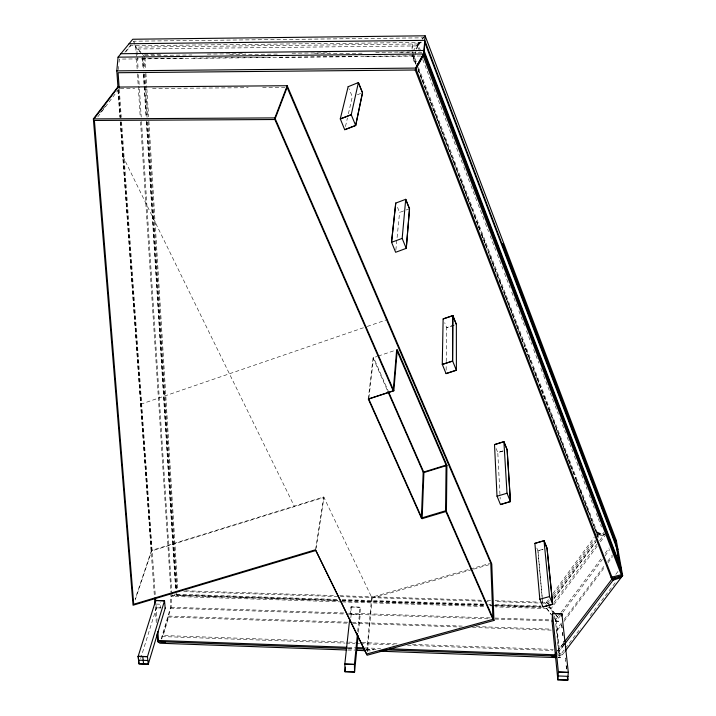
<?xml version="1.0" encoding="UTF-8"?>
<svg xmlns="http://www.w3.org/2000/svg" width="716" height="716" viewBox="0 0 716 716"><rect width="100%" height="100%" fill="white"/><g stroke="black" fill="none" stroke-linecap="round" stroke-linejoin="round"><path stroke-width="0.54" stroke-dasharray="3.58 2.69" d="M446.14 370.145L446.22 362.69M446.238 361.589L446.695 327.588L456.361 324.321M161.735 638.932L171.115 607.24L171.956 595.47L340.512 600.939M161.216 638.976L170.354 608.17L170.981 592.991M367.353 651.954L372.078 598.173L323.739 496.976L151.837 550.327L135.145 600.017M366.923 650.683L371.64 597.269L469.302 569.318M118.382 69.586L118.668 66.436M119.053 62.247L119.339 59.097L423.219 55.991M357.696 631.44L360.13 607.15L351.055 606.855L349.99 616.87M395.858 250.054L399.591 212.392M358.456 632.273L360.238 614.525M350.84 617.639L351.189 614.221M368.284 399L373.063 357.794L377.171 356.416M368.901 397.917L373.564 357.597L388.269 391.169M315.55 549.763L323.739 496.976M316.087 548.358L323.972 497.441L151.291 551.016L135.154 598.979M345.461 126.562L347.439 117.97M348.397 113.781L352.308 96.732L348.987 88.623M414.994 54.738L417.965 43.953L419.361 42.325M414.009 58.766L414.895 55.553M416.667 49.127L417.553 45.905L421.017 41.859M176.53 593.242L175.984 595.103L337.863 600.348M140.605 658.613L156.446 607.705L160.832 607.848L160.33 602.648M413.096 51.051L417.965 43.953L421.223 52.474M173.433 596.419L175.393 593.877M548.42 599.677L546.46 602.353L546.818 606.201M553.003 593.439L594.226 537.295M549.351 600.599L547.382 603.284L494.962 601.601M553.298 595.229L594.092 539.748M548.134 604.411L549.449 602.621M553.396 597.269L595.461 540.097M554.22 598.021L595.748 541.645M553.701 599.077L595.989 541.672M554.032 602.371L597.001 544.142M599.65 540.553L604.277 534.288L603.481 532.203M597.108 546.29L551.007 608.698L495.4 606.891M600.411 541.824L605.503 534.933M560.7 612.95L555.392 620.074L559.115 656.518L564.772 649.081M561.362 612.064L601.145 558.65M605.127 553.307L609.101 547.973M560.574 615.447L556.368 621.085L560.145 657.744L558.176 657.315M563.027 612.144L602.371 559.393M605.029 555.831L609.692 549.575M561.442 623.054L556.753 629.319L558.829 649.618L563.528 643.415M564.118 619.474L605.002 564.888M607.678 561.308L612.368 555.043M557.317 630.331L561.317 624.996M563.975 621.443L605.28 566.338M607.947 562.776L612.61 556.556M557.361 651.22L564.083 642.342M97.725 116.95L118.489 89.607M615.832 574.348L618.508 570.804M564.136 644.525L559.42 650.746L557.191 650.665M557.71 653.323L563.796 645.295M100.437 112.528L102.451 109.888M103.122 109.002L105.136 106.353M565.443 648.195L580.739 628.075M590.19 615.626L615.858 581.848M564.477 652.052L560.145 657.744L558.238 657.216M124.888 52.286L132.514 42.906M126.016 51.561L130.742 45.743L424.812 42.423M418.028 44.123L419.442 42.459L417.992 44.043M422.145 39.067L424.937 35.8M422.216 39.094L423.621 37.447M417.616 46.066L421.142 41.94M172.878 594.924L171.196 596.338L341.129 601.87M357.391 94.772L362.529 92.713M409.543 208.759L399.6 212.446L396.897 205.796M140.676 404.245L366.162 326.818M367.219 326.46L387.24 319.587M454.409 325.073L446.703 327.668L444.708 322.746M378.191 356.067L395.626 350.205M502.981 450.937L497.781 452.539L500.198 499.061M502.972 451.044L497.799 452.637L495.732 447.536M470.376 569.014L489.699 563.483M372.078 598.173L472.533 569.444M473.598 569.139L489.628 564.557M542.997 549.297L537.931 550.747L542.63 602.586M542.639 602.425L537.958 550.855L542.997 549.414M558.578 655.444L562.445 654.71M557.567 654.227L561.416 653.502M424.66 37.814L133.901 41.206L135.011 44.132M417.965 43.953L135.736 47.113L134.984 45.153M160.536 54.595L143.809 54.774L144.713 69.291M207.354 54.103L245.266 53.7M292.083 53.208L329.986 52.805M375.694 52.322L412.488 51.937L416.9 63.393M144.963 55.481L191.843 54.989M229.791 54.595L277.79 54.085M314.628 53.7L363.746 53.181M399.456 52.805L422.905 52.563M183.511 58.166L143.397 58.578L144.023 68.629M193.535 58.068L270.406 57.28M279.321 57.191L357.302 56.385M365.106 56.304L411.897 55.821L415.11 64.163M120.279 88.712L134.733 88.605M152.535 88.462L248.192 87.71M262.656 87.594L284.905 87.415M185.632 590.789L335.321 595.587M339.796 595.73L482.781 600.312M487.247 600.456L490.603 600.563M495.069 600.706L538.638 602.102M539.757 602.138L546.46 602.353L548.841 604.268M183.77 591.604L490.523 601.458M176.727 594.226L337.737 599.435M342.203 599.578L484.204 604.17M488.679 604.313L490.916 604.394M495.391 604.537L541.233 606.013M176.181 594.933L337.925 600.178M342.382 600.321L484.052 604.913M489.628 605.092L491.856 605.163M492.975 605.199L540.938 606.756M342.329 600.491L485.233 605.127M495.284 605.45L541.054 606.935M341.63 600.975L485.627 605.647M490.093 605.799L493.44 605.906M494.559 605.942L541.439 607.463M342.239 601.905L485.341 606.559M351.064 607.007L360.094 607.302M156.088 604.071L161.583 604.25M171.115 607.24L344.262 613.021M348.737 613.173L490.603 617.908M495.069 618.06L550.926 619.922M170.354 608.17L345.506 614.033M346.625 614.068L488.312 618.812M495.007 619.036L550.783 620.897M555.142 621.049L561.371 621.255M160.787 607.965L156.428 607.821L156.24 605.629M555.168 621.175L561.362 621.381M347.734 622.195L168.904 616.091L163.167 635.513L347.582 642.082M352.209 622.347L463.977 626.16M476.274 626.572L551.159 629.131M167.723 617.022L348.567 623.197M353.033 623.35L460.2 627.01M472.479 627.431L551.732 630.143M348.701 642.127L355.413 642.368M362.117 642.601L397.881 643.881M412.416 644.4L553.244 649.421M161.941 636.542L345.049 643.084M346.168 643.129L355.1 643.442M356.21 643.487L359.566 643.603M360.676 643.648L394.176 644.839M407.574 645.322L552.725 650.504M348.262 647.327L354.966 647.568M365.008 647.926L380.635 648.49M348.334 648.499L353.91 648.705M366.18 649.144L377.332 649.546M348.245 648.884L354.939 649.126M366.091 649.528L373.904 649.815M347.752 650.038L354.456 650.28M366.753 650.728L371.228 650.889M597.726 533.572L604.528 534.763M596.231 532.131L604.277 534.288M597.421 532.767L604.492 534.664M596.849 533.733L603.158 535.801M418.502 67.564L598.039 534.378L604.376 536.454M544.267 602.281L546.442 604.331M548.823 606.64L555.142 613.836M140.578 51.713L135.736 47.113L136.022 51.579M141.67 53.575L136.854 49.001L135.378 45.108M142.475 54.335L144.883 56.618M555.831 614.695L558.578 618.114M554.864 613.702L550.067 607.741L545.905 607.607L551.597 615.089M555.544 614.561L557.603 617.111M546.827 608.564L551.275 614.409M553.817 617.747L556.368 621.085L553.889 615.366M548.59 605.092L551.007 608.698L553.477 614.418M122.713 155.936L294.482 506.597M373.063 357.794L387.839 391.5M536.821 548.071L537.958 550.855M412.273 53.924L416.291 64.359M417.902 68.539L548.429 407.655M548.832 408.693L552.841 419.129M553.244 420.176L572.523 470.26M572.925 471.298L579.754 489.037M580.157 490.084L592.204 521.382M592.606 522.429L598.63 538.083L598.039 534.378M412.908 55.92L416.121 64.27M418.135 69.488L430.182 100.786M430.585 101.824L473.956 214.496M474.359 215.543L481.179 233.273M481.582 234.32L524.962 346.991M525.356 348.039L532.185 365.769M532.588 366.816L549.056 409.588M549.458 410.626L556.287 428.365M556.681 429.412L563.51 447.142M563.913 448.189L575.959 479.487M576.362 480.525L583.191 498.264M583.594 499.303L592.83 523.298M593.233 524.345L596.446 532.695M412.497 55.239L416.103 64.619M418.117 69.837L421.33 78.178M421.724 79.225L428.956 97.994M430.558 102.164L433.771 110.506M434.173 111.553L441.002 129.274M441.405 130.321L445.415 140.748M445.817 141.786L453.443 161.601M453.846 162.648L457.864 173.075M458.267 174.122L460.674 180.378M461.077 181.416L465.087 191.843M465.49 192.89L472.318 210.62M474.323 215.829L477.536 224.171M477.939 225.218L479.944 230.427M481.546 234.597L484.759 242.948M485.162 243.986L487.166 249.204M489.583 255.46L491.99 261.716M492.393 262.754L504.431 294.043M504.834 295.082L508.852 305.517M509.255 306.555L511.663 312.811M512.065 313.859L516.075 324.285M516.478 325.324L518.885 331.58M519.288 332.627L523.307 343.054M525.311 348.271L528.524 356.613M528.927 357.651L530.529 361.822M533.339 369.125L535.747 375.381M536.15 376.428L538.557 382.684M538.96 383.722L542.979 394.149M543.381 395.196L548.196 407.708M548.599 408.755L550.201 412.926M550.604 413.964L552.609 419.182M553.012 420.22L555.419 426.476M555.822 427.524L559.84 437.95M560.243 438.998L562.651 445.254M563.053 446.292L567.063 456.719M567.466 457.766L569.873 464.022M570.276 465.069L572.281 470.278M576.299 480.705L579.513 489.046M579.915 490.093L582.323 496.349M582.726 497.396L586.735 507.823M587.138 508.861L589.143 514.079M590.754 518.25L591.953 521.373M594.37 527.638L598.379 538.065M419.549 51.122L417.553 45.905L136.854 49.001L138.143 69.076M422.735 59.473L456.253 147.129M456.656 148.176L463.431 165.915M463.834 166.962L470.618 184.701M471.012 185.739L477.796 203.478M478.198 204.525L484.983 222.264M485.376 223.311L488.572 231.662M490.165 235.833L495.749 250.439M497.352 254.619L502.936 269.225M504.529 273.405L510.114 288.011M511.716 292.182L517.301 306.797M518.894 310.968L524.479 325.574M526.475 330.792L531.657 344.36M533.653 349.578L538.844 363.146M540.84 368.364L543.229 374.62M543.632 375.667L547.624 386.103M548.017 387.15L554.802 404.889M555.204 405.927L558.39 414.278M559.993 418.457L561.979 423.675M562.382 424.713L565.577 433.064M567.17 437.234L569.166 442.452M569.56 443.499L572.755 451.85M574.348 456.02L576.344 461.238M576.747 462.285L579.933 470.627M581.535 474.806L583.531 480.024M583.925 481.062L587.12 489.413M589.116 494.631L590.709 498.81M591.112 499.849L594.298 508.199M596.294 513.417L597.896 517.587M598.29 518.635L601.485 526.985M133.498 41.215L134.617 44.168M596.992 534.655L597.43 537.421M561.729 624.594L562.087 627.932M562.57 632.38L562.928 635.718M565.694 661.298L565.336 657.959L565.667 661.217M566.177 665.746L566.544 669.075M561.72 624.701L562.078 628.022M562.552 632.443L562.919 635.763M566.15 665.638L566.508 668.959M118.641 89.831L120.646 117.701M120.968 122.168L151.837 550.327M117.97 90.413L119.912 117.182M120.234 121.639L151.291 551.016M119.286 89.464L121.273 117.352M121.586 121.809L155.327 595.864M156.043 605.906L157.072 620.405M118.158 89.813L120.154 117.684M120.467 122.141L154.379 595.9M155.175 607.052L156.294 622.652M138.501 74.652L139.36 88.041M139.432 89.151L141.222 117.03M141.508 121.496L171.885 594.352M136.094 52.698L137.177 69.443M137.463 73.909L140.273 117.442M140.56 121.908L170.909 591.881M144.99 73.739L147.684 117.299M147.961 121.711L177.013 590.279M144.372 74.204L145.205 87.594M145.276 88.712L147.084 117.728M147.362 122.185L176.584 591.998M142.654 58.112L143.352 69.273M143.63 73.739L146.35 117.263M146.628 121.729L175.832 589.357M142.314 56.743L143.084 68.996M143.433 74.571L144.122 85.723M144.193 86.833L146.082 116.932M146.359 121.389L175.635 589.528M144.954 57.736L145.643 68.879M145.912 73.336L146.807 87.826M146.878 88.945L148.597 116.806M148.874 121.273L177.81 590.539M351.055 606.855L351.189 614.346L360.202 614.641L360.13 607.15M412.049 45.967L412.076 48.921M412.076 49.905L412.103 52.85M412.434 44.016L412.47 48.965M563.895 644.615L563.528 641.276L563.877 644.615"/><path stroke-width="1.07" d="M452.61 361.07L442.264 364.489L443.123 318.871L452.816 315.577L452.61 361.07L442.3 364.381L446.077 373.654L456.396 370.27L452.601 360.98L452.798 315.711L443.159 318.987M446.426 511.385L446.927 465.445L397.273 349.623L393.845 390.784L368.776 399.009L422.136 518.661L446.426 511.385L493.977 620.45L367.066 655.247L315.756 550.523L133.051 605.235L93.366 118.892L117.728 87.075L287.197 85.723L491.767 563.948L493.977 620.45M445.558 510.803L421.384 518.044L368.284 399L393.218 390.82L274.863 119.518L94.396 120.467L133.722 604.25L315.55 549.763L366.628 654.021L492.912 619.358L445.558 510.803L446.095 465.114L396.655 349.856L393.308 389.71M421.384 518.044L423.192 472.193L387.839 391.5M422.136 518.661L423.908 472.56L388.707 392.189M552.072 621.067L552.519 613.478L561.89 613.791L568.316 672.476L558.382 672.1L552.519 613.478M561.729 616.064L561.89 613.791M557.836 679.824L558.39 671.966L568.271 672.333L567.743 680.2L557.836 679.824L552.027 620.942M117.997 87.585L116.797 70.866L118.059 57.164L132.755 39.255L425.116 35.8L423.693 53.986L415.736 68.253M402.168 238.491L405.712 199.316L395.769 203.084L391.554 242.232L395.635 252.274L406.249 248.354L409.498 208.839L405.695 199.433M357.499 633.606L354.429 664.475L344.808 664.117L349.73 618.964M354.554 672.1L354.42 664.341L344.852 663.983L344.969 671.742L354.554 672.1L358.161 635.566M344.969 671.742L345.488 667.169M395.742 202.977L391.5 242.321L402.168 238.419L406.276 248.47L409.543 208.759L405.712 199.316M358.412 82.546L351.234 114.712L340.315 118.919L344.727 129.757L355.682 125.524L362.529 92.713L358.412 82.546L348.182 86.69M348.164 86.591L340.252 118.99L351.234 114.712L355.682 125.524M165.154 608.117L164.528 600.715L155.721 600.429L138.134 656.393L138.958 663.92L148.23 664.269L165.226 608M164.528 600.715L147.442 656.742L138.134 656.393M274.863 119.518L287.125 87.397L490.773 563.179L492.868 618.257M393.845 390.784L274.872 117.907L287.197 85.723M423.595 53.986L415.71 68.172L613.129 580.22L564.468 644.409M423.496 53.986L415.674 68.083L116.797 70.866M564.754 641.455L611.795 579.325L415.253 70.007L417.321 66.266M415.316 70.177L423.219 55.991L621.264 574.742L611.017 577.311M615.438 541.869L616.36 540.634L425.116 35.8M556.019 652.992L554.676 654.773L389.567 648.812M565.148 651.157L622.634 575.61L616.36 540.634L614.57 539.452M93.366 118.892L94.02 118.901L118.337 87.084M118.059 57.164L423.693 53.986L622.634 575.61L613.129 580.22L621.193 577.508M344.763 129.632L355.664 125.416L362.475 92.776L358.376 82.653M611.795 579.325L615.814 577.973M446.095 373.501L456.361 370.136M503.885 441.629L494.505 444.538L497.011 496.233L507.009 493.243L503.885 441.629L507.143 449.657L510.454 501.63L500.484 504.601L497.038 496.116M494.541 444.672L503.876 441.781L507.116 449.764L510.41 501.477L500.493 504.431M423.192 472.193L446.095 465.114M423.908 472.56L446.927 465.445M544.008 540.67L534.879 543.292L539.81 599.238L549.521 596.553L544.008 540.67L547.042 548.143L552.716 604.34L543.032 606.989L539.828 599.095M534.924 543.435L544.008 540.822L547.024 548.259L552.671 604.179L543.032 606.819M612.341 578.197L622.634 575.61M129.068 43.748L424.758 40.356L617.935 549.449M120.879 53.727L423.962 50.487L621.434 568.925M415.253 70.007L118.095 72.728L119.205 88.345M94.02 118.901L274.872 117.907M155.703 600.581L164.465 600.867M552.555 613.639L561.881 613.943M347.144 647.282L158.505 640.48L157.869 631.557M356.076 647.604L363.889 647.89M157.09 633.803L157.645 641.608L347.224 648.463M356.138 648.785L365.062 649.108M384.018 649.788L555.688 655.999M160.796 642.1L165.253 642.261M346.634 649.994L159.954 643.228L157.645 641.608M356.693 650.361L365.634 650.683M380.169 651.211L555.67 657.583M138.546 660.161L147.836 660.51M558.113 675.967L568.03 676.343M148.257 664.099L139.02 663.75L138.206 656.259L147.469 656.608L148.23 664.269M345.014 671.572L354.545 671.93M557.853 679.645L567.698 680.021L567.466 677.81M551.293 655.838L556.207 656.894M554.22 655.462L556.18 655.883M553.486 655.919L556.341 656.697M506.982 493.136L510.454 501.63M549.485 596.437L552.716 604.34M452.816 315.577L456.361 324.321L456.396 370.27M452.798 315.711L456.334 324.42M502.65 243.476L615.071 539.953L620.683 571.475M567.385 676.862L567.743 680.2M142.788 656.563L143.594 664.09M155.488 598.093L155.721 601.44M154.54 598.128L155.014 604.823M424.812 42.423L424.015 52.554L620.521 568.155L617.067 548.778L424.812 42.423"/></g></svg>
